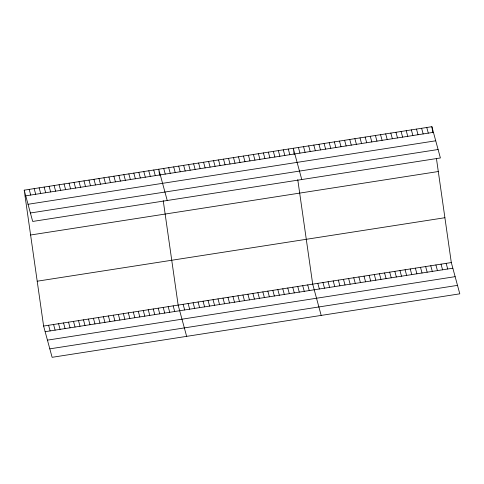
<?xml version="1.0" encoding="UTF-8"?>
<svg xmlns="http://www.w3.org/2000/svg" width="484" height="484" viewBox="0 0 484 484"><rect width="100%" height="100%" fill="white"/><g stroke="black" fill="none" stroke-linecap="round" stroke-linejoin="round"><path stroke-width="0.73" d="M24.2 190.17L431.891 126.687L440.392 157.959L32.694 221.448L24.2 190.17L43.608 326.041L52.109 357.313L459.8 293.83L451.306 262.552L436.483 158.819M25.737 195.826L433.428 132.338M28.036 204.278L435.727 140.796M30.401 212.99L438.093 149.508M30.607 235.006L438.298 171.524M37.207 281.204L444.899 217.721M43.608 326.041L451.306 262.552M45.145 331.691L452.836 268.209M47.444 340.143L455.135 276.66M49.81 348.855L457.501 285.372M426.761 127.486L428.298 133.142M421.624 128.29L423.161 133.941M416.494 129.089L418.025 134.74M411.358 129.887L412.894 135.538M446.169 263.356L447.706 269.007M406.221 130.686L407.758 136.337M441.033 264.155L442.57 269.806M401.091 131.485L402.627 137.135M435.902 264.954L437.439 270.604M395.954 132.283L397.491 137.934M430.766 265.752L432.303 271.403M390.824 133.082L392.361 138.739M425.636 266.551L427.166 272.202M385.688 133.887L387.224 139.537M420.499 267.349L422.036 273M380.557 134.685L382.088 140.336M415.369 268.148L416.899 273.805M375.421 135.484L376.957 141.134M410.232 268.953L411.769 274.603M370.284 136.282L371.821 141.933M405.096 269.751L406.633 275.402M365.154 137.081L366.69 142.732M399.966 270.55L401.502 276.201M360.017 137.88L361.554 143.53M394.829 271.349L396.366 276.999M354.887 138.678L356.418 144.329M389.699 272.147L391.229 277.798M349.75 139.477L351.287 145.133M384.562 272.946L386.099 278.596M344.614 140.281L346.151 145.932M379.426 273.744L380.962 279.401M339.484 141.08L341.02 146.731M374.295 274.543L375.832 280.2M334.347 141.879L335.884 147.529M369.159 275.348L370.696 280.998M329.217 142.677L330.754 148.328M364.029 276.146L365.565 281.797M324.08 143.476L325.617 149.126M358.892 276.945L360.429 282.596M318.95 144.274L320.481 149.925M353.762 277.743L355.292 283.394M313.814 145.073L315.35 150.73M348.625 278.542L350.162 284.193M308.677 145.878L310.214 151.528M343.489 279.341L345.025 284.991M303.547 146.676L305.083 152.327M338.358 280.139L339.895 285.796M298.41 147.475L299.947 153.125M333.222 280.944L334.759 286.595M301.774 179.546L293.28 148.273L294.133 154.251M328.091 281.742L329.622 287.393M288.295 149.048L289.831 154.698M322.955 282.541L324.492 288.192M283.309 149.822L284.846 155.479M317.819 283.34L319.355 288.99M278.33 150.603L279.867 156.253M321.182 315.411L312.688 284.138L297.763 179.661M273.345 151.377L274.882 157.028M307.703 284.913L309.24 290.569M268.366 152.151L269.897 157.802M302.724 285.693L304.254 291.344M263.381 152.926L264.917 158.583M297.739 286.467L299.275 292.118M258.396 153.706L259.932 159.357M292.753 287.242L294.29 292.893M253.416 154.481L254.947 160.131M287.774 288.016L289.311 293.673M248.431 155.255L249.968 160.906M282.789 288.797L284.326 294.447M243.446 156.029L244.983 161.686M277.81 289.571L279.341 295.222M238.467 156.81L240.003 162.461M272.825 290.346L274.361 295.996M233.482 157.584L235.018 163.235M267.84 291.12L269.376 296.777M228.502 158.359L230.033 164.009M262.86 291.9L264.391 297.551M223.517 159.133L225.054 164.79M257.875 292.675L259.412 298.325M218.532 159.914L220.069 165.564M252.89 293.449L254.427 299.1M213.553 160.688L215.084 166.339M247.911 294.224L249.448 299.88M208.568 161.462L210.104 167.113M242.926 295.004L244.462 300.655M203.582 162.237L205.119 167.894M237.946 295.778L239.477 301.429M198.603 163.017L200.14 168.668M232.961 296.553L234.498 302.204M193.618 163.792L195.155 169.442M227.976 297.327L229.513 302.984M188.639 164.566L190.17 170.217M222.997 298.108L224.528 303.758M183.654 165.34L185.191 170.997M218.012 298.882L219.548 304.533M178.669 166.121L180.205 171.772M213.027 299.656L214.563 305.307M173.689 166.895L175.226 172.546M208.047 300.431L209.584 306.088M168.704 167.67L170.241 173.32M203.062 301.211L204.599 306.862M163.719 168.444L165.256 174.101M198.083 301.986L199.614 307.636M167.234 200.497L158.74 169.225L159.593 175.202M193.098 302.76L194.635 308.411M153.755 169.999L155.291 175.65M188.113 303.535L189.649 309.191M148.776 170.773L150.306 176.424M183.133 304.315L184.664 309.966M143.79 171.548L145.327 177.204M186.642 336.362L178.148 305.089L163.223 200.606M138.805 172.328L140.342 177.979M173.163 305.864L174.7 311.514M133.826 173.103L135.363 178.753M168.184 306.638L169.721 312.295M128.841 173.877L130.377 179.528M163.199 307.419L164.735 313.069M123.856 174.651L125.392 180.308M158.22 308.193L159.75 313.844M118.876 175.432L120.413 181.083M153.234 308.967L154.771 314.618M113.891 176.206L115.428 181.857M148.249 309.742L149.786 315.399M108.912 176.981L110.443 182.631M143.27 310.522L144.807 316.173M103.927 177.755L105.464 183.412M138.285 311.297L139.822 316.947M98.942 178.536L100.478 184.186M133.3 312.071L134.836 317.722M93.963 179.31L95.499 184.961M128.32 312.846L129.857 318.502M88.977 180.084L90.514 185.735M123.335 313.626L124.872 319.277M83.992 180.859L85.529 186.515M118.356 314.4L119.887 320.051M79.013 181.639L80.55 187.29M113.371 315.175L114.908 320.825M74.028 182.414L75.564 188.064M108.386 315.949L109.922 321.606M69.049 183.188L70.579 188.839M103.407 316.73L104.943 322.38M64.063 183.962L65.6 189.619M98.421 317.504L99.958 323.155M59.078 184.743L60.615 190.393M93.436 318.278L94.973 323.929M54.099 185.517L55.636 191.168M88.457 319.053L89.994 324.71M49.114 186.292L50.651 191.942M83.472 319.833L85.009 325.484M44.129 187.066L45.665 192.723M78.493 320.608L80.023 326.258M39.15 187.846L40.686 193.497M73.507 321.382L75.044 327.033M34.164 188.621L35.701 194.272M68.522 322.156L70.059 327.813M29.185 189.395L30.716 195.046M63.543 322.937L65.08 328.588M58.558 323.711L60.095 329.362M53.573 324.486L55.109 330.136M48.594 325.26L50.13 330.917M431.891 126.687L432.75 132.664"/></g></svg>
